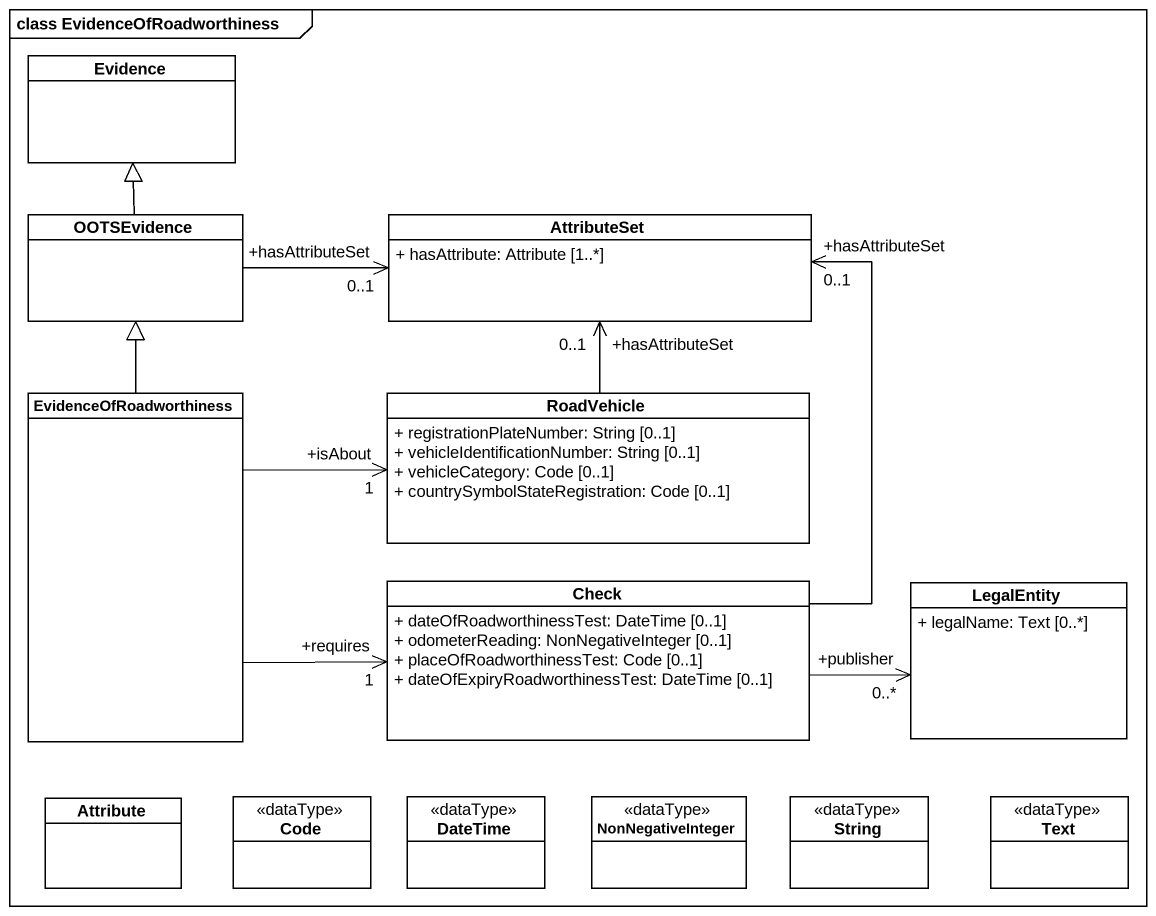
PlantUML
@startuml
mainframe class EvidenceOfRoadworthiness
hide circle
hide empty members
skinparam classAttributeIconSize 0
class Evidence
class OOTSEvidence
class AttributeSet {
  + hasAttribute: Attribute [1..*]
}
class EvidenceOfRoadworthiness
class RoadVehicle {
  + registrationPlateNumber: String [0..1]
  + vehicleIdentificationNumber: String [0..1]
  + vehicleCategory: Code [0..1]
  + countrySymbolStateRegistration: Code [0..1]
}
class Check {
  + dateOfRoadworthinessTest: DateTime [0..1]
  + odometerReading: NonNegativeInteger [0..1]
  + placeOfRoadworthinessTest: Code [0..1]
  + dateOfExpiryRoadworthinessTest: DateTime [0..1]
}
class LegalEntity {
  + legalName: Text [0..*]
}
class Attribute
class Code <<dataType>>
class DateTime <<dataType>>
class NonNegativeInteger <<dataType>>
class String <<dataType>>
class Text <<dataType>>
OOTSEvidence -up-|> Evidence
OOTSEvidence -right-> "+hasAttributeSet\n0..1" AttributeSet
EvidenceOfRoadworthiness -up-|> OOTSEvidence
EvidenceOfRoadworthiness -right-> "+isAbout\n1" RoadVehicle
EvidenceOfRoadworthiness -right-> "+requires\n1" Check
RoadVehicle -up-> "+hasAttributeSet\n0..1" AttributeSet
Check -up-> "+hasAttributeSet\n0..1" AttributeSet
Check -right-> "+publisher\n0..*" LegalEntity
@enduml
